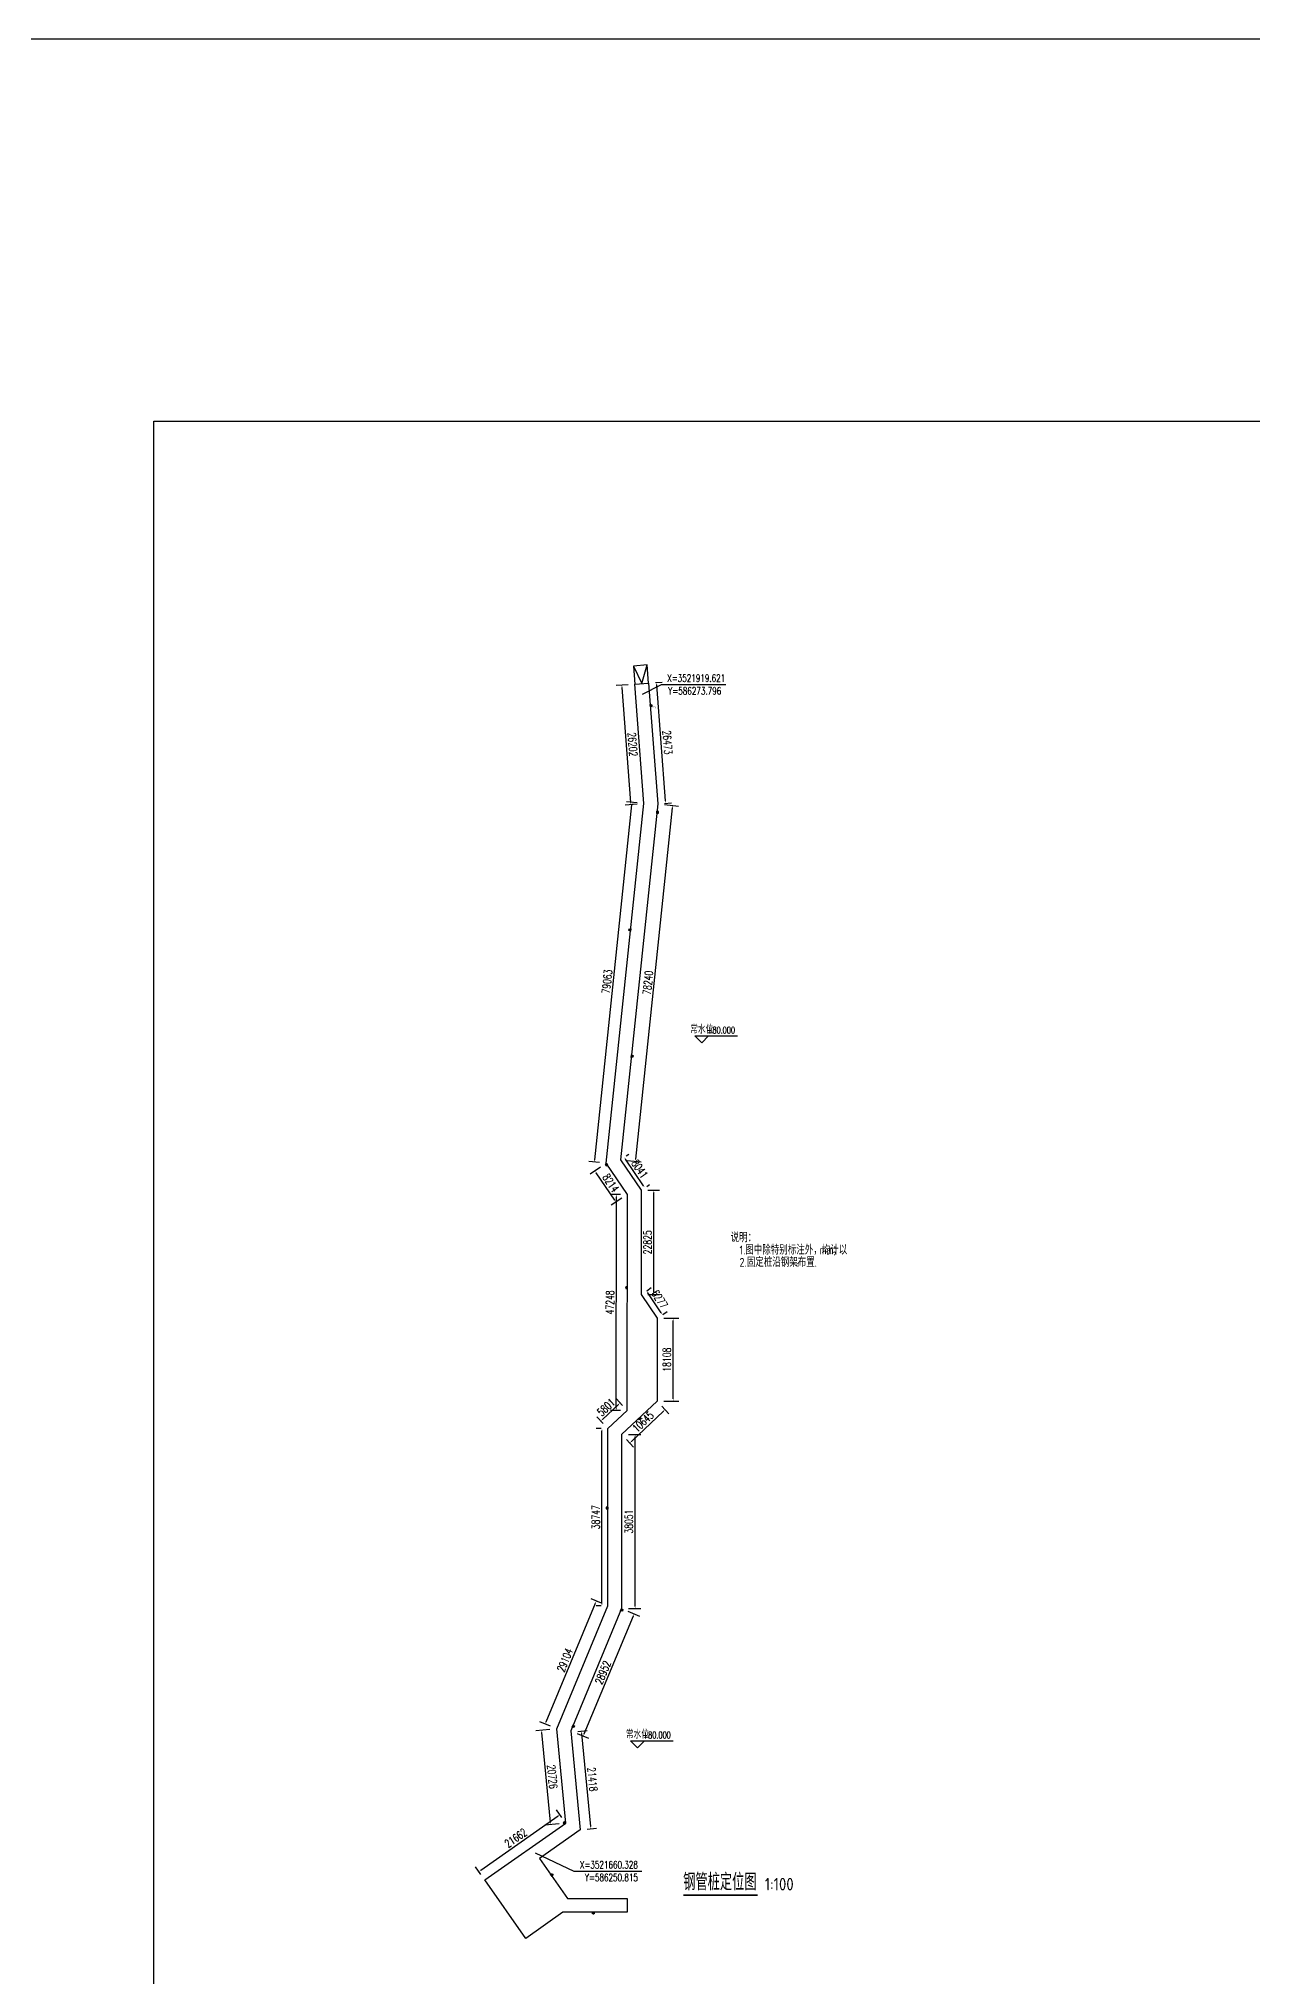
# Model space of a CAD drawing. Extents: x 833816 to 4746262, y -3629782 to -1973088.
# Drawn here: x 2404372 to 2669606, y -2396745 to -1973088 of the extents above; entities that cross this region are included whole.
import ezdxf

# ---------------------------------------------------------------- set-up
doc = ezdxf.new("R2010")
doc.units = 0
doc.header["$LTSCALE"] = 1000
doc.header["$MEASUREMENT"] = 0
doc.header["$PDMODE"] = 32
for name, color, linetype in [('DIM_COOR', 3, 'Continuous'), ('DIM_ELEV', 3, 'Continuous'), ('DIM_SYMB', 3, 'Continuous'), ('PUB_TEXT', 7, 'Continuous'), ('W-bridge approach引桥', 4, 'Continuous'), ('W-STEEL_FRAME钢架', 3, 'Continuous'), ('护桩器', 154, 'Continuous'), ('短销钉', 253, 'Continuous')]:
    doc.layers.add(name, color=color, linetype=linetype)
doc.styles.add('_TCH_DIM', font='SIMPLEX', dxfattribs={"bigfont": 'GBCBIG'})
doc.styles.get("Standard").update_dxf_attribs({"font": 'gbenor.shx', "bigfont": 'gbcbig.shx'})
doc.styles.add('STANDARD_T3', font='simplex.shx', dxfattribs={"width": 0.7, "bigfont": 'gbcbig.shx'})
doc.dimstyles.new('W&&500', dxfattribs={"dimtxt": 1750, "dimasz": 500, "dimexe": 1250, "dimexo": 1500, "dimgap": 500, "dimtad": 1, "dimdec": 0, "dimzin": 0, "dimdsep": 46, "dimtxsty": 'STANDARD_T3', "dimcen": 0.09, "dimclrd": 1, "dimclre": 1, "dimclrt": 7, "dimazin": 2, "dimtfac": 1, "dimtdec": 0, "dimtix": 1, "dimtmove": 2, "dimatfit": 3, "dimfxl": 100, "dimtolj": 1, "dimtzin": 0, "dimarcsym": 0})

# ---------------------------------------------------------------- blocks, each defined once
blk = doc.blocks.new('A$C212b26d5')
at = {"layer": '护桩器'}
for p, q in [((0, 60, 0), (560, 60, 0)), ((101, 150, 0), (9, 60, 0)), ((60, 0, 0), (500, 0, 0)), ((183, 224, 0), (114, 224, 0)), ((183, 215, 0), (114, 215, 0)), ((183, 161, 0), (114, 161, 0)), ((183, 151, 0), (114, 151, 0)), ((179, 227, 0), (156, 227, 0)), ((156, 227, 0), (156, 225, 0)), ((179, 225, 0), (156, 225, 0)), ((156, 150, 0), (179, 150, 0)), ((156, 150, 0), (156, 148, 0)), ((156, 148, 0), (179, 148, 0)), ((157, 216, 0), (157, 225, 0)), ((157, 216, 0), (178, 216, 0)), ((178, 158, 0), (157, 158, 0)), ((157, 158, 0), (157, 150, 0)), ((158, 238, 0), (162, 239, 0)), ((159, 239, 0), (158, 238, 0)), ((158, 230, 0), (158, 238, 0)), ((158, 230, 0), (158, 227, 0)), ((158, 230, 0), (159, 230, 0)), ((158, 147, 0), (158, 141, 0)), ((166, 147, 0), (158, 147, 0)), ((159, 140, 0), (158, 141, 0)), ((162, 140, 0), (158, 141, 0)), ((159, 239, 0), (159, 238, 0)), ((159, 238, 0), (164, 239, 0)), ((164, 239, 0), (159, 239, 0)), ((159, 230, 0), (159, 238, 0)), ((160, 230, 0), (159, 230, 0)), ((160, 141, 0), (159, 140, 0)), ((159, 140, 0), (162, 140, 0)), ((159, 140, 0), (159, 140, 0)), ((159, 140, 0), (159, 140, 0)), ((167, 230, 0), (160, 230, 0)), ((160, 147, 0), (160, 148, 0)), ((160, 147, 0), (160, 141, 0)), ((164, 140, 0), (160, 141, 0)), ((163, 244, 0), (162, 243, 0)), ((174, 243, 0), (162, 243, 0)), ((162, 233, 0), (162, 243, 0)), ((162, 216, 0), (162, 239, 0)), ((162, 239, 0), (166, 238, 0)), ((163, 238, 0), (162, 239, 0)), ((162, 230, 0), (162, 239, 0)), ((162, 239, 0), (174, 239, 0)), ((162, 227, 0), (162, 230, 0)), ((163, 230, 0), (162, 230, 0)), ((162, 227, 0), (162, 149, 0)), ((162, 225, 0), (162, 227, 0)), ((162, 149, 0), (162, 227, 0)), ((162, 226, 0), (162, 149, 0)), ((162, 225, 0), (162, 216, 0)), ((162, 224, 0), (162, 216, 0)), ((162, 215, 0), (162, 216, 0)), ((174, 206, 0), (162, 206, 0)), ((162, 158, 0), (162, 160, 0)), ((162, 151, 0), (162, 159, 0)), ((162, 158, 0), (162, 150, 0)), ((162, 148, 0), (162, 158, 0)), ((162, 150, 0), (162, 148, 0)), ((166, 141, 0), (162, 140, 0)), ((162, 140, 0), (171, 140, 0)), ((163, 244, 0), (172, 244, 0)), ((163, 244, 0), (163, 233, 0)), ((163, 239, 0), (163, 216, 0)), ((172, 238, 0), (163, 238, 0)), ((163, 238, 0), (163, 230, 0)), ((163, 230, 0), (172, 230, 0)), ((163, 216, 0), (163, 206, 0)), ((166, 242, 0), (164, 241, 0)), ((164, 241, 0), (164, 239, 0)), ((164, 239, 0), (166, 238, 0)), ((164, 239, 0), (169, 238, 0)), ((173, 239, 0), (164, 239, 0)), ((164, 140, 0), (169, 141, 0)), ((166, 241, 0), (166, 242, 0)), ((166, 242, 0), (170, 242, 0)), ((167, 240, 0), (166, 241, 0)), ((166, 239, 0), (167, 240, 0)), ((166, 238, 0), (166, 239, 0)), ((166, 238, 0), (171, 239, 0)), ((166, 238, 0), (170, 238, 0)), ((166, 230, 0), (166, 238, 0)), ((166, 141, 0), (166, 147, 0)), ((166, 147, 0), (177, 147, 0)), ((171, 140, 0), (166, 141, 0)), ((167, 227, 0), (167, 230, 0)), ((168, 230, 0), (167, 230, 0)), ((168, 240, 0), (169, 241, 0)), ((169, 239, 0), (168, 240, 0)), ((168, 236, 0), (168, 139, 0)), ((168, 227, 0), (168, 230, 0)), ((168, 230, 0), (168, 230, 0)), ((170, 230, 0), (168, 230, 0)), ((168, 216, 0), (168, 225, 0)), ((168, 224, 0), (168, 216, 0)), ((168, 151, 0), (168, 159, 0)), ((168, 150, 0), (168, 158, 0)), ((169, 241, 0), (171, 241, 0)), ((171, 239, 0), (169, 239, 0)), ((169, 238, 0), (173, 239, 0)), ((169, 230, 0), (169, 238, 0)), ((169, 147, 0), (169, 141, 0)), ((169, 141, 0), (173, 140, 0)), ((170, 230, 0), (177, 230, 0)), ((171, 241, 0), (171, 240, 0)), ((171, 240, 0), (171, 239, 0)), ((171, 239, 0), (176, 238, 0)), ((176, 141, 0), (171, 140, 0)), ((171, 140, 0), (176, 140, 0)), ((172, 244, 0), (174, 243, 0)), ((172, 233, 0), (172, 244, 0)), ((172, 216, 0), (172, 239, 0)), ((172, 238, 0), (174, 239, 0)), ((172, 238, 0), (172, 230, 0)), ((172, 230, 0), (174, 230, 0)), ((172, 206, 0), (172, 216, 0)), ((177, 239, 0), (173, 239, 0)), ((173, 239, 0), (177, 238, 0)), ((177, 141, 0), (173, 140, 0)), ((174, 233, 0), (174, 243, 0)), ((174, 216, 0), (174, 239, 0)), ((174, 230, 0), (174, 239, 0)), ((174, 227, 0), (174, 230, 0)), ((174, 227, 0), (174, 149, 0)), ((174, 225, 0), (174, 227, 0)), ((174, 149, 0), (174, 227, 0)), ((174, 226, 0), (174, 149, 0)), ((174, 225, 0), (174, 216, 0)), ((174, 215, 0), (174, 216, 0)), ((174, 158, 0), (174, 160, 0)), ((174, 158, 0), (174, 150, 0)), ((174, 148, 0), (174, 158, 0)), ((174, 150, 0), (174, 148, 0)), ((176, 238, 0), (177, 239, 0)), ((176, 230, 0), (176, 238, 0)), ((176, 147, 0), (176, 148, 0)), ((176, 147, 0), (176, 141, 0)), ((176, 140, 0), (176, 141, 0)), ((177, 141, 0), (176, 140, 0)), ((176, 140, 0), (176, 141, 0)), ((177, 238, 0), (177, 239, 0)), ((177, 230, 0), (177, 238, 0)), ((177, 230, 0), (178, 230, 0)), ((177, 230, 0), (177, 230, 0)), ((177, 147, 0), (177, 141, 0)), ((178, 230, 0), (178, 227, 0)), ((178, 216, 0), (178, 225, 0)), ((178, 158, 0), (178, 150, 0)), ((179, 225, 0), (179, 227, 0)), ((179, 148, 0), (179, 150, 0)), ((183, 224, 0), (183, 215, 0)), ((183, 151, 0), (183, 161, 0)), ((221, 300, 0), (329, 300, 0)), ((221, 75, 0), (329, 75, 0)), ((224, 305, 0), (225, 306, 0)), ((224, 305, 0), (224, 295, 0)), ((224, 305, 0), (234, 305, 0)), ((224, 295, 0), (225, 294, 0)), ((234, 295, 0), (224, 295, 0)), ((224, 80, 0), (225, 81, 0)), ((224, 70, 0), (224, 80, 0)), ((234, 80, 0), (224, 80, 0)), ((224, 70, 0), (225, 70, 0)), ((224, 70, 0), (234, 70, 0)), ((225, 294, 0), (225, 306, 0)), ((234, 306, 0), (225, 306, 0)), ((234, 294, 0), (225, 294, 0)), ((225, 81, 0), (225, 70, 0)), ((234, 81, 0), (225, 81, 0)), ((234, 70, 0), (225, 70, 0)), ((230, 310, 0), (229, 305, 0)), ((229, 309, 0), (230, 310, 0)), ((229, 309, 0), (230, 308, 0)), ((229, 304, 0), (229, 309, 0)), ((230, 308, 0), (229, 304, 0)), ((229, 305, 0), (229, 306, 0)), ((238, 306, 0), (229, 306, 0)), ((229, 306, 0), (229, 294, 0)), ((229, 305, 0), (230, 301, 0)), ((229, 295, 0), (229, 305, 0)), ((229, 305, 0), (237, 305, 0)), ((229, 304, 0), (230, 299, 0)), ((229, 294, 0), (229, 304, 0)), ((230, 301, 0), (229, 296, 0)), ((230, 299, 0), (229, 294, 0)), ((229, 296, 0), (230, 292, 0)), ((229, 295, 0), (229, 294, 0)), ((229, 295, 0), (237, 295, 0)), ((229, 291, 0), (229, 294, 0)), ((229, 294, 0), (230, 290, 0)), ((238, 294, 0), (229, 294, 0)), ((230, 292, 0), (229, 291, 0)), ((230, 290, 0), (229, 291, 0)), ((230, 85, 0), (229, 84, 0)), ((229, 81, 0), (230, 85, 0)), ((229, 79, 0), (230, 84, 0)), ((230, 84, 0), (229, 84, 0)), ((229, 84, 0), (229, 81, 0)), ((230, 76, 0), (229, 81, 0)), ((229, 81, 0), (229, 72, 0)), ((229, 80, 0), (229, 81, 0)), ((238, 81, 0), (229, 81, 0)), ((229, 70, 0), (229, 81, 0)), ((229, 80, 0), (229, 70, 0)), ((229, 80, 0), (237, 80, 0)), ((230, 74, 0), (229, 79, 0)), ((229, 72, 0), (230, 76, 0)), ((229, 70, 0), (230, 74, 0)), ((230, 67, 0), (229, 72, 0)), ((229, 72, 0), (229, 66, 0)), ((230, 66, 0), (229, 70, 0)), ((229, 70, 0), (229, 70, 0)), ((229, 70, 0), (237, 70, 0)), ((238, 70, 0), (229, 70, 0)), ((229, 66, 0), (230, 67, 0)), ((229, 66, 0), (230, 66, 0)), ((238, 310, 0), (230, 310, 0)), ((238, 308, 0), (230, 308, 0)), ((238, 301, 0), (230, 301, 0)), ((238, 299, 0), (230, 299, 0)), ((238, 292, 0), (230, 292, 0)), ((238, 290, 0), (230, 290, 0)), ((238, 85, 0), (230, 85, 0)), ((238, 84, 0), (230, 84, 0)), ((238, 76, 0), (230, 76, 0)), ((238, 74, 0), (230, 74, 0)), ((238, 67, 0), (230, 67, 0)), ((238, 66, 0), (230, 66, 0)), ((237, 305, 0), (238, 306, 0)), ((237, 305, 0), (237, 295, 0)), ((237, 295, 0), (238, 294, 0)), ((237, 80, 0), (238, 81, 0)), ((237, 70, 0), (237, 80, 0)), ((237, 70, 0), (238, 70, 0)), ((238, 310, 0), (241, 310, 0)), ((238, 310, 0), (238, 291, 0)), ((238, 310, 0), (238, 308, 0)), ((238, 308, 0), (238, 308, 0)), ((241, 306, 0), (238, 306, 0)), ((241, 294, 0), (238, 294, 0)), ((238, 290, 0), (238, 291, 0)), ((238, 290, 0), (241, 290, 0)), ((238, 290, 0), (238, 290, 0)), ((238, 85, 0), (241, 85, 0)), ((238, 85, 0), (238, 85, 0)), ((238, 85, 0), (238, 84, 0)), ((238, 65, 0), (238, 84, 0)), ((241, 81, 0), (238, 81, 0)), ((241, 69, 0), (238, 69, 0)), ((238, 68, 0), (238, 67, 0)), ((238, 65, 0), (238, 67, 0)), ((238, 65, 0), (241, 65, 0)), ((240, 294, 0), (318, 294, 0)), ((318, 294, 0), (240, 294, 0)), ((240, 81, 0), (318, 81, 0)), ((318, 81, 0), (240, 81, 0)), ((241, 288, 0), (241, 312, 0)), ((241, 312, 0), (243, 312, 0)), ((243, 306, 0), (241, 306, 0)), ((243, 294, 0), (241, 294, 0)), ((243, 288, 0), (241, 288, 0)), ((241, 87, 0), (241, 64, 0)), ((243, 87, 0), (241, 87, 0)), ((243, 82, 0), (241, 82, 0)), ((243, 69, 0), (241, 69, 0)), ((241, 64, 0), (243, 64, 0)), ((242, 306, 0), (318, 306, 0)), ((242, 294, 0), (318, 294, 0)), ((242, 81, 0), (318, 81, 0)), ((242, 69, 0), (318, 69, 0)), ((243, 285, 0), (243, 354, 0)), ((243, 288, 0), (243, 312, 0)), ((251, 311, 0), (243, 311, 0)), ((243, 306, 0), (252, 306, 0)), ((243, 306, 0), (251, 306, 0)), ((243, 300, 0), (252, 300, 0)), ((251, 300, 0), (243, 300, 0)), ((243, 294, 0), (251, 294, 0)), ((251, 289, 0), (243, 289, 0)), ((243, 285, 0), (253, 285, 0)), ((243, 90, 0), (253, 90, 0)), ((243, 90, 0), (243, 21, 0)), ((243, 87, 0), (243, 64, 0)), ((251, 86, 0), (243, 86, 0)), ((243, 81, 0), (251, 81, 0)), ((243, 75, 0), (252, 75, 0)), ((251, 75, 0), (243, 75, 0)), ((243, 69, 0), (252, 69, 0)), ((243, 69, 0), (251, 69, 0)), ((251, 64, 0), (243, 64, 0)), ((251, 311, 0), (251, 289, 0)), ((251, 305, 0), (262, 305, 0)), ((262, 295, 0), (251, 295, 0)), ((253, 294, 0), (251, 294, 0)), ((251, 64, 0), (251, 86, 0)), ((253, 81, 0), (251, 81, 0)), ((262, 80, 0), (251, 80, 0)), ((251, 70, 0), (262, 70, 0)), ((253, 285, 0), (253, 354, 0)), ((253, 90, 0), (253, 21, 0)), ((262, 294, 0), (262, 306, 0)), ((262, 81, 0), (262, 70, 0)), ((307, 285, 0), (307, 354, 0)), ((317, 285, 0), (307, 285, 0)), ((317, 90, 0), (307, 90, 0)), ((307, 90, 0), (307, 21, 0)), ((317, 306, 0), (308, 306, 0)), ((317, 300, 0), (308, 300, 0)), ((310, 294, 0), (308, 294, 0)), ((310, 81, 0), (308, 81, 0)), ((317, 75, 0), (308, 75, 0)), ((317, 69, 0), (308, 69, 0)), ((310, 289, 0), (310, 311, 0)), ((310, 311, 0), (318, 311, 0)), ((310, 306, 0), (318, 306, 0)), ((318, 300, 0), (310, 300, 0)), ((310, 294, 0), (318, 294, 0)), ((320, 294, 0), (310, 294, 0)), ((310, 289, 0), (318, 289, 0)), ((310, 86, 0), (310, 64, 0)), ((310, 86, 0), (318, 86, 0)), ((310, 81, 0), (318, 81, 0)), ((320, 81, 0), (310, 81, 0)), ((318, 75, 0), (310, 75, 0)), ((310, 69, 0), (318, 69, 0)), ((310, 64, 0), (318, 64, 0)), ((317, 285, 0), (317, 354, 0)), ((317, 90, 0), (317, 21, 0)), ((318, 312, 0), (318, 288, 0)), ((318, 312, 0), (320, 312, 0)), ((318, 306, 0), (320, 306, 0)), ((318, 294, 0), (320, 294, 0)), ((320, 288, 0), (318, 288, 0)), ((318, 64, 0), (318, 87, 0)), ((320, 87, 0), (318, 87, 0)), ((318, 82, 0), (320, 82, 0)), ((318, 69, 0), (320, 69, 0)), ((318, 64, 0), (320, 64, 0)), ((320, 312, 0), (320, 288, 0)), ((320, 309, 0), (326, 309, 0)), ((320, 301, 0), (320, 309, 0)), ((320, 308, 0), (326, 308, 0)), ((320, 308, 0), (320, 308, 0)), ((326, 301, 0), (320, 301, 0)), ((320, 301, 0), (320, 291, 0)), ((320, 298, 0), (326, 298, 0)), ((320, 292, 0), (320, 292, 0)), ((320, 292, 0), (326, 292, 0)), ((320, 291, 0), (326, 291, 0)), ((320, 64, 0), (320, 87, 0)), ((320, 74, 0), (320, 84, 0)), ((320, 84, 0), (320, 84, 0)), ((320, 84, 0), (326, 84, 0)), ((320, 83, 0), (326, 83, 0)), ((320, 77, 0), (326, 77, 0)), ((326, 74, 0), (320, 74, 0)), ((320, 74, 0), (320, 66, 0)), ((320, 67, 0), (326, 67, 0)), ((320, 67, 0), (320, 67, 0)), ((320, 66, 0), (326, 66, 0)), ((327, 309, 0), (326, 309, 0)), ((327, 305, 0), (326, 309, 0)), ((327, 303, 0), (326, 308, 0)), ((326, 308, 0), (327, 308, 0)), ((326, 301, 0), (327, 305, 0)), ((327, 303, 0), (326, 298, 0)), ((327, 296, 0), (326, 301, 0)), ((326, 298, 0), (327, 295, 0)), ((326, 292, 0), (327, 296, 0)), ((326, 291, 0), (327, 295, 0)), ((327, 291, 0), (326, 292, 0)), ((326, 291, 0), (327, 291, 0)), ((327, 84, 0), (326, 83, 0)), ((326, 84, 0), (327, 84, 0)), ((326, 84, 0), (327, 80, 0)), ((326, 83, 0), (327, 79, 0)), ((326, 77, 0), (327, 80, 0)), ((327, 79, 0), (326, 74, 0)), ((327, 72, 0), (326, 77, 0)), ((326, 74, 0), (327, 70, 0)), ((327, 72, 0), (326, 67, 0)), ((327, 70, 0), (326, 66, 0)), ((326, 67, 0), (327, 67, 0)), ((327, 66, 0), (326, 66, 0)), ((327, 308, 0), (327, 309, 0)), ((327, 308, 0), (327, 309, 0)), ((327, 308, 0), (327, 305, 0)), ((327, 305, 0), (327, 296, 0)), ((327, 296, 0), (327, 291, 0)), ((327, 291, 0), (327, 291, 0)), ((327, 79, 0), (327, 84, 0)), ((327, 84, 0), (327, 84, 0)), ((327, 70, 0), (327, 79, 0)), ((327, 67, 0), (327, 70, 0)), ((327, 67, 0), (327, 66, 0)), ((327, 67, 0), (327, 66, 0)), ((377, 224, 0), (377, 215, 0)), ((377, 224, 0), (446, 224, 0)), ((377, 215, 0), (446, 215, 0)), ((377, 151, 0), (377, 161, 0)), ((377, 161, 0), (446, 161, 0)), ((377, 151, 0), (446, 151, 0)), ((381, 227, 0), (404, 227, 0)), ((381, 225, 0), (381, 227, 0)), ((381, 225, 0), (404, 225, 0)), ((404, 150, 0), (381, 150, 0)), ((381, 148, 0), (381, 150, 0)), ((404, 148, 0), (381, 148, 0)), ((382, 230, 0), (382, 227, 0)), ((383, 230, 0), (382, 230, 0)), ((382, 216, 0), (382, 225, 0)), ((403, 216, 0), (382, 216, 0)), ((382, 158, 0), (403, 158, 0)), ((382, 158, 0), (382, 150, 0)), ((384, 238, 0), (383, 239, 0)), ((383, 238, 0), (383, 239, 0)), ((383, 239, 0), (387, 239, 0)), ((387, 239, 0), (383, 238, 0)), ((383, 230, 0), (383, 238, 0)), ((390, 230, 0), (383, 230, 0)), ((383, 230, 0), (383, 230, 0)), ((394, 147, 0), (383, 147, 0)), ((383, 147, 0), (383, 141, 0)), ((383, 141, 0), (384, 140, 0)), ((383, 141, 0), (387, 140, 0)), ((389, 239, 0), (384, 238, 0)), ((384, 230, 0), (384, 238, 0)), ((384, 147, 0), (384, 148, 0)), ((384, 147, 0), (384, 141, 0)), ((384, 140, 0), (384, 141, 0)), ((384, 141, 0), (389, 140, 0)), ((384, 140, 0), (384, 141, 0)), ((389, 140, 0), (384, 140, 0)), ((388, 244, 0), (386, 243, 0)), ((386, 243, 0), (398, 243, 0)), ((386, 233, 0), (386, 243, 0)), ((386, 216, 0), (386, 239, 0)), ((388, 238, 0), (386, 239, 0)), ((386, 230, 0), (386, 239, 0)), ((398, 239, 0), (386, 239, 0)), ((386, 227, 0), (386, 230, 0)), ((388, 230, 0), (386, 230, 0)), ((386, 227, 0), (386, 149, 0)), ((386, 225, 0), (386, 227, 0)), ((386, 149, 0), (386, 227, 0)), ((386, 226, 0), (386, 149, 0)), ((386, 225, 0), (386, 216, 0)), ((386, 215, 0), (386, 216, 0)), ((386, 206, 0), (398, 206, 0)), ((386, 158, 0), (386, 160, 0)), ((386, 158, 0), (386, 150, 0)), ((386, 148, 0), (386, 158, 0)), ((386, 150, 0), (386, 148, 0)), ((391, 238, 0), (387, 239, 0)), ((387, 239, 0), (396, 239, 0)), ((391, 141, 0), (387, 140, 0)), ((397, 244, 0), (388, 244, 0)), ((388, 233, 0), (388, 244, 0)), ((388, 216, 0), (388, 239, 0)), ((388, 238, 0), (397, 238, 0)), ((388, 238, 0), (388, 230, 0)), ((397, 230, 0), (388, 230, 0)), ((388, 206, 0), (388, 216, 0)), ((391, 241, 0), (389, 241, 0)), ((389, 241, 0), (389, 240, 0)), ((389, 240, 0), (389, 239, 0)), ((389, 239, 0), (391, 239, 0)), ((394, 238, 0), (389, 239, 0)), ((389, 140, 0), (394, 141, 0)), ((398, 140, 0), (389, 140, 0)), ((394, 242, 0), (390, 242, 0)), ((394, 238, 0), (390, 238, 0)), ((390, 230, 0), (392, 230, 0)), ((392, 240, 0), (391, 241, 0)), ((391, 239, 0), (392, 240, 0)), ((396, 239, 0), (391, 238, 0)), ((391, 230, 0), (391, 238, 0)), ((391, 147, 0), (391, 141, 0)), ((396, 140, 0), (391, 141, 0)), ((392, 236, 0), (392, 139, 0)), ((392, 227, 0), (392, 230, 0)), ((392, 230, 0), (392, 230, 0)), ((392, 230, 0), (393, 230, 0)), ((392, 216, 0), (392, 225, 0)), ((392, 224, 0), (392, 216, 0)), ((392, 151, 0), (392, 159, 0)), ((392, 150, 0), (392, 158, 0)), ((393, 240, 0), (394, 241, 0)), ((394, 239, 0), (393, 240, 0)), ((393, 227, 0), (393, 230, 0)), ((393, 230, 0), (400, 230, 0)), ((394, 241, 0), (394, 242, 0)), ((394, 242, 0), (396, 241, 0)), ((396, 239, 0), (394, 238, 0)), ((394, 238, 0), (394, 239, 0)), ((398, 239, 0), (394, 238, 0)), ((394, 230, 0), (394, 238, 0)), ((394, 141, 0), (394, 147, 0)), ((394, 147, 0), (402, 147, 0)), ((394, 141, 0), (398, 140, 0)), ((396, 241, 0), (396, 239, 0)), ((401, 238, 0), (396, 239, 0)), ((396, 239, 0), (401, 239, 0)), ((396, 140, 0), (400, 141, 0)), ((397, 244, 0), (398, 243, 0)), ((397, 244, 0), (397, 233, 0)), ((397, 239, 0), (397, 216, 0)), ((397, 238, 0), (398, 239, 0)), ((397, 238, 0), (397, 230, 0)), ((397, 230, 0), (398, 230, 0)), ((397, 216, 0), (397, 206, 0)), ((398, 233, 0), (398, 243, 0)), ((398, 216, 0), (398, 239, 0)), ((402, 238, 0), (398, 239, 0)), ((398, 230, 0), (398, 239, 0)), ((398, 227, 0), (398, 230, 0)), ((398, 227, 0), (398, 149, 0)), ((398, 225, 0), (398, 227, 0)), ((398, 149, 0), (398, 227, 0)), ((398, 226, 0), (398, 149, 0)), ((398, 225, 0), (398, 216, 0)), ((398, 224, 0), (398, 216, 0)), ((398, 215, 0), (398, 216, 0)), ((398, 158, 0), (398, 160, 0)), ((398, 151, 0), (398, 159, 0)), ((398, 158, 0), (398, 150, 0)), ((398, 148, 0), (398, 158, 0)), ((398, 150, 0), (398, 148, 0)), ((398, 140, 0), (402, 141, 0)), ((401, 140, 0), (398, 140, 0)), ((400, 230, 0), (401, 230, 0)), ((400, 147, 0), (400, 148, 0)), ((400, 147, 0), (400, 141, 0)), ((400, 141, 0), (401, 140, 0)), ((401, 239, 0), (401, 238, 0)), ((401, 239, 0), (402, 238, 0)), ((401, 230, 0), (401, 238, 0)), ((402, 230, 0), (401, 230, 0)), ((401, 140, 0), (402, 141, 0)), ((401, 140, 0), (401, 140, 0)), ((401, 140, 0), (401, 140, 0)), ((402, 230, 0), (402, 238, 0)), ((402, 230, 0), (402, 227, 0)), ((402, 147, 0), (402, 141, 0)), ((403, 216, 0), (403, 225, 0)), ((403, 158, 0), (403, 150, 0)), ((404, 227, 0), (404, 225, 0)), ((404, 150, 0), (404, 148, 0)), ((459, 150, 0), (551, 60, 0))]:
    blk.add_line(p, q, dxfattribs=at)
at = {"layer": '护桩器', "elevation": 0}
for points in [[(0, 60), (560, 60), (560, 0), (0, 0)], [(460, 60), (100, 60), (100, 360), (460, 360)], [(193, 213), (143, 213), (143, 163), (193, 163)], [(400, 60), (160, 60), (160, 300), (400, 300)], [(255, 275), (255, 325), (305, 325), (305, 275)], [(255, 100), (255, 50), (305, 50), (305, 100)], [(367, 213), (417, 213), (417, 163), (367, 163)]]:
    blk.add_lwpolyline(points, close=True, dxfattribs=at)
at = {"layer": '护桩器'}
blk.add_circle((280, 188, 0), 82.5, dxfattribs=at)
blk = doc.blocks.new('*D322')
at = {"color": 1, "lineweight": -2, "transparency": 16777216}
for p, q in [((2500964, -2373563), (2517878, -2361696)), ((2518717, -2362022), (2517569, -2360386)), ((2500985, -2374463), (2499837, -2372827))]:
    blk.add_line(p, q, dxfattribs=at)
at = {"color": 1, "transparency": 16777216}
for points in [[(2517830, -2361628), (2517926, -2361764), (2518287, -2361409)], [(2500916, -2373495), (2501012, -2373632), (2500555, -2373850)]]:
    blk.add_solid(points, dxfattribs=at)
at = {"layer": 'Defpoints', "color": 0, "transparency": 16777216}
for p in [(2518287, -2361409), (2519579, -2363250), (2501846, -2375691)]:
    blk.add_point(p, dxfattribs=at)
at = {"color": 7, "transparency": 16777216, "insert": (2508631, -2366504), "char_height": 1750, "attachment_point": 5, "rotation": 35.05408, "style": 'STANDARD_T3'}
blk.add_mtext('\\A1;21662', dxfattribs=at)
blk = doc.blocks.new('*D323')
at = {"color": 1, "lineweight": -2, "transparency": 16777216}
for p, q in [((2522168, -2343239), (2524242, -2343039)), ((2525007, -2363980), (2523046, -2343657)), ((2524226, -2364558), (2526300, -2364357))]:
    blk.add_line(p, q, dxfattribs=at)
at = {"color": 1, "transparency": 16777216}
for points in [[(2523129, -2343649), (2522963, -2343665), (2522998, -2343159)], [(2525090, -2363972), (2524925, -2363988), (2525055, -2364477)]]:
    blk.add_solid(points, dxfattribs=at)
at = {"layer": 'Defpoints', "color": 0, "transparency": 16777216}
for p in [(2520675, -2343383), (2522998, -2343159), (2522733, -2364702)]:
    blk.add_point(p, dxfattribs=at)
at = {"color": 7, "transparency": 16777216, "insert": (2525395, -2353686), "char_height": 1750, "attachment_point": 5, "rotation": 275.51358, "style": 'STANDARD_T3'}
blk.add_mtext('\\A1;21418', dxfattribs=at)
blk = doc.blocks.new('*D324')
at = {"color": 1, "lineweight": -2, "transparency": 16777216}
for p, q in [((2537260, -2246835), (2538244, -2246175)), ((2540424, -2251669), (2537484, -2247287)), ((2540758, -2252048), (2541741, -2251388))]:
    blk.add_line(p, q, dxfattribs=at)
at = {"color": 1, "transparency": 16777216}
for points in [[(2537553, -2247241), (2537415, -2247333), (2537205, -2246872)], [(2540493, -2251623), (2540355, -2251716), (2540703, -2252084)]]:
    blk.add_solid(points, dxfattribs=at)
at = {"layer": 'Defpoints', "color": 0, "transparency": 16777216}
for p in [(2536015, -2247671), (2537205, -2246872), (2539512, -2252883)]:
    blk.add_point(p, dxfattribs=at)
at = {"color": 7, "transparency": 16777216, "insert": (2540096, -2248712), "char_height": 1750, "attachment_point": 5, "rotation": 303.85799, "style": 'STANDARD_T3'}
blk.add_mtext('\\A1;6277', dxfattribs=at)
blk = doc.blocks.new('*D325')
at = {"color": 1, "lineweight": -2, "transparency": 16777216}
for p, q in [((2516094, -2342764), (2513008, -2343062)), ((2516195, -2363074), (2514300, -2343440)), ((2518086, -2363394), (2514999, -2363692))]:
    blk.add_line(p, q, dxfattribs=at)
at = {"color": 1, "transparency": 16777216}
for points in [[(2514383, -2343432), (2514217, -2343448), (2514252, -2342942)], [(2516278, -2363066), (2516112, -2363082), (2516243, -2363572)]]:
    blk.add_solid(points, dxfattribs=at)
at = {"layer": 'Defpoints', "color": 0, "transparency": 16777216}
for p in [(2517587, -2342620), (2514252, -2342942), (2519579, -2363250)]:
    blk.add_point(p, dxfattribs=at)
at = {"color": 7, "transparency": 16777216, "insert": (2516616, -2353125), "char_height": 1750, "attachment_point": 5, "rotation": 275.51358, "style": 'STANDARD_T3'}
blk.add_mtext('\\A1;20726', dxfattribs=at)
blk = doc.blocks.new('*D326')
at = {"color": 1, "lineweight": -2, "transparency": 16777216}
for p, q in [((2515257, -2341108), (2526061, -2315164)), ((2527392, -2315176), (2525099, -2314222)), ((2516203, -2342043), (2513911, -2341089))]:
    blk.add_line(p, q, dxfattribs=at)
at = {"color": 1, "transparency": 16777216}
for points in [[(2525984, -2315132), (2526138, -2315196), (2526253, -2314702)], [(2515180, -2341076), (2515334, -2341140), (2515065, -2341569)]]:
    blk.add_solid(points, dxfattribs=at)
at = {"layer": 'Defpoints', "color": 0, "transparency": 16777216}
for p in [(2526253, -2314702), (2528776, -2315753), (2517587, -2342620)]:
    blk.add_point(p, dxfattribs=at)
at = {"color": 7, "transparency": 16777216, "insert": (2519390, -2327607), "char_height": 1750, "attachment_point": 5, "rotation": 67.39065, "style": 'STANDARD_T3'}
blk.add_mtext('\\A1;29104', dxfattribs=at)
blk = doc.blocks.new('*D327')
at = {"color": 1, "lineweight": -2, "transparency": 16777216}
for p, q in [((2533161, -2316929), (2535677, -2317977)), ((2523584, -2343762), (2534330, -2317958)), ((2522030, -2343656), (2524546, -2344704))]:
    blk.add_line(p, q, dxfattribs=at)
at = {"color": 1, "transparency": 16777216}
for points in [[(2534254, -2317926), (2534407, -2317990), (2534523, -2317496)], [(2523507, -2343730), (2523661, -2343794), (2523392, -2344224)]]:
    blk.add_solid(points, dxfattribs=at)
at = {"layer": 'Defpoints', "color": 0, "transparency": 16777216}
for p in [(2531776, -2316353), (2534523, -2317496), (2520646, -2343080)]:
    blk.add_point(p, dxfattribs=at)
at = {"color": 7, "transparency": 16777216, "insert": (2527688, -2330331), "char_height": 1750, "attachment_point": 5, "rotation": 67.39065, "style": 'STANDARD_T3'}
blk.add_mtext('\\A1;28952', dxfattribs=at)
blk = doc.blocks.new('*D328')
at = {"color": 1, "lineweight": -2, "transparency": 16777216}
for p, q in [((2533278, -2278302), (2535968, -2278302)), ((2534716, -2315853), (2534718, -2278802)), ((2533276, -2316353), (2535966, -2316353))]:
    blk.add_line(p, q, dxfattribs=at)
at = {"color": 1, "transparency": 16777216}
for points in [[(2534635, -2278802), (2534801, -2278802), (2534718, -2278302)], [(2534633, -2315853), (2534800, -2315853), (2534716, -2316353)]]:
    blk.add_solid(points, dxfattribs=at)
at = {"layer": 'Defpoints', "color": 0, "transparency": 16777216}
for p in [(2531778, -2278302), (2534718, -2278302), (2531776, -2316353)]:
    blk.add_point(p, dxfattribs=at)
at = {"color": 7, "transparency": 16777216, "insert": (2533342, -2297327), "char_height": 1750, "attachment_point": 5, "rotation": 89.99753, "style": 'STANDARD_T3'}
blk.add_mtext('\\A1;38051', dxfattribs=at)
blk = doc.blocks.new('*D329')
at = {"color": 1, "lineweight": -2, "transparency": 16777216}
for p, q in [((2527278, -2277006), (2526226, -2277006)), ((2527474, -2315253), (2527476, -2277506)), ((2527276, -2315753), (2526224, -2315753))]:
    blk.add_line(p, q, dxfattribs=at)
at = {"color": 1, "transparency": 16777216}
for points in [[(2527393, -2277506), (2527559, -2277506), (2527476, -2277006)], [(2527391, -2315253), (2527558, -2315253), (2527474, -2315753)]]:
    blk.add_solid(points, dxfattribs=at)
at = {"layer": 'Defpoints', "color": 0, "transparency": 16777216}
for p in [(2527476, -2277006), (2528778, -2277006), (2528776, -2315753)]:
    blk.add_point(p, dxfattribs=at)
at = {"color": 7, "transparency": 16777216, "insert": (2526100, -2296379), "char_height": 1750, "attachment_point": 5, "rotation": 89.99753, "style": 'STANDARD_T3'}
blk.add_mtext('\\A1;38747', dxfattribs=at)
blk = doc.blocks.new('*D330')
at = {"color": 1, "lineweight": -2, "transparency": 16777216}
for p, q in [((2533900, -2279814), (2540900, -2273179)), ((2540536, -2272068), (2542123, -2273743)), ((2532810, -2279391), (2534397, -2281065))]:
    blk.add_line(p, q, dxfattribs=at)
at = {"color": 1, "transparency": 16777216}
for points in [[(2540843, -2273119), (2540958, -2273240), (2541263, -2272835)], [(2533843, -2279754), (2533958, -2279875), (2533537, -2280158)]]:
    blk.add_solid(points, dxfattribs=at)
at = {"layer": 'Defpoints', "color": 0, "transparency": 16777216}
for p in [(2539504, -2270979), (2541263, -2272835), (2531778, -2278302)]:
    blk.add_point(p, dxfattribs=at)
at = {"color": 7, "transparency": 16777216, "insert": (2536455, -2275499), "char_height": 1750, "attachment_point": 5, "rotation": 43.46534, "style": 'STANDARD_T3'}
blk.add_mtext('\\A1;10645', dxfattribs=at)
blk = doc.blocks.new('*D331')
at = {"color": 1, "lineweight": -2, "transparency": 16777216}
for p, q in [((2531974, -2271938), (2530571, -2270448)), ((2527750, -2275913), (2526347, -2274423)), ((2527568, -2274991), (2531064, -2271701))]:
    blk.add_line(p, q, dxfattribs=at)
at = {"color": 1, "transparency": 16777216}
for points in [[(2527511, -2274930), (2527625, -2275052), (2527204, -2275334)], [(2531007, -2271640), (2531121, -2271761), (2531428, -2271358)]]:
    blk.add_solid(points, dxfattribs=at)
at = {"layer": 'Defpoints', "color": 0, "transparency": 16777216}
for p in [(2531428, -2271358), (2533002, -2273030), (2528778, -2277006)]:
    blk.add_point(p, dxfattribs=at)
at = {"color": 7, "transparency": 16777216, "insert": (2528374, -2272344), "char_height": 1750, "attachment_point": 5, "rotation": 43.2668, "style": 'STANDARD_T3'}
blk.add_mtext('\\A1;5801', dxfattribs=at)
blk = doc.blocks.new('*D332')
at = {"color": 1, "lineweight": -2, "transparency": 16777216}
for p, q in [((2541004, -2252871), (2544289, -2252871)), ((2543039, -2270479), (2543039, -2253371)), ((2541004, -2270979), (2544289, -2270979))]:
    blk.add_line(p, q, dxfattribs=at)
at = {"color": 1, "transparency": 16777216}
for points in [[(2542955, -2253371), (2543122, -2253371), (2543039, -2252871)], [(2542955, -2270479), (2543122, -2270479), (2543039, -2270979)]]:
    blk.add_solid(points, dxfattribs=at)
at = {"layer": 'Defpoints', "color": 0, "transparency": 16777216}
for p in [(2539504, -2252871), (2543039, -2252871), (2539504, -2270979)]:
    blk.add_point(p, dxfattribs=at)
at = {"color": 7, "transparency": 16777216, "insert": (2541664, -2261925), "char_height": 1750, "attachment_point": 5, "rotation": 90, "style": 'STANDARD_T3'}
blk.add_mtext('\\A1;18108', dxfattribs=at)
blk = doc.blocks.new('*D333')
at = {"color": 1, "lineweight": -2, "transparency": 16777216}
for p, q in [((2531526, -2225781), (2529366, -2225780)), ((2530592, -2272529), (2530616, -2226280)), ((2531502, -2273029), (2529342, -2273028))]:
    blk.add_line(p, q, dxfattribs=at)
at = {"color": 1, "transparency": 16777216}
for points in [[(2530532, -2226280), (2530699, -2226280), (2530616, -2225780)], [(2530509, -2272529), (2530675, -2272529), (2530592, -2273029)]]:
    blk.add_solid(points, dxfattribs=at)
at = {"layer": 'Defpoints', "color": 0, "transparency": 16777216}
for p in [(2530616, -2225780), (2533026, -2225781), (2533002, -2273030)]:
    blk.add_point(p, dxfattribs=at)
at = {"color": 7, "transparency": 16777216, "insert": (2529229, -2249404), "char_height": 1750, "attachment_point": 5, "rotation": 89.97046, "style": 'STANDARD_T3'}
blk.add_mtext('\\A1;47248', dxfattribs=at)
blk = doc.blocks.new('*D334')
at = {"color": 1, "lineweight": -2, "transparency": 16777216}
for p, q in [((2537515, -2224846), (2540067, -2224846)), ((2538817, -2247171), (2538817, -2225346)), ((2537515, -2247671), (2540067, -2247671))]:
    blk.add_line(p, q, dxfattribs=at)
at = {"color": 1, "transparency": 16777216}
for points in [[(2538734, -2225346), (2538900, -2225346), (2538817, -2224846)], [(2538734, -2247171), (2538900, -2247171), (2538817, -2247671)]]:
    blk.add_solid(points, dxfattribs=at)
at = {"layer": 'Defpoints', "color": 0, "transparency": 16777216}
for p in [(2536015, -2224846), (2538817, -2224846), (2536015, -2247671)]:
    blk.add_point(p, dxfattribs=at)
at = {"color": 7, "transparency": 16777216, "insert": (2537442, -2236258), "char_height": 1750, "attachment_point": 5, "rotation": 90, "style": 'STANDARD_T3'}
blk.add_mtext('\\A1;22825', dxfattribs=at)
blk = doc.blocks.new('*D335')
at = {"color": 1, "lineweight": -2, "transparency": 16777216}
for p, q in [((2536545, -2223909), (2532601, -2218076)), ((2532765, -2217362), (2533356, -2216962)), ((2537269, -2224023), (2537860, -2223623))]:
    blk.add_line(p, q, dxfattribs=at)
at = {"color": 1, "transparency": 16777216}
for points in [[(2532670, -2218030), (2532532, -2218123), (2532321, -2217662)], [(2536614, -2223862), (2536476, -2223956), (2536825, -2224323)]]:
    blk.add_solid(points, dxfattribs=at)
at = {"layer": 'Defpoints', "color": 0, "transparency": 16777216}
for p in [(2531522, -2218202), (2532321, -2217662), (2536027, -2224863)]:
    blk.add_point(p, dxfattribs=at)
at = {"color": 7, "transparency": 16777216, "insert": (2535712, -2220222), "char_height": 1750, "attachment_point": 5, "rotation": 304.06778, "style": 'STANDARD_T3'}
blk.add_mtext('\\A1;8041', dxfattribs=at)
blk = doc.blocks.new('*D336')
at = {"color": 1, "lineweight": -2, "transparency": 16777216}
for p, q in [((2527182, -2219818), (2524911, -2221354)), ((2530267, -2227044), (2526226, -2221068)), ((2531784, -2226622), (2529512, -2228158))]:
    blk.add_line(p, q, dxfattribs=at)
at = {"color": 1, "transparency": 16777216}
for points in [[(2526295, -2221021), (2526157, -2221114), (2525946, -2220654)], [(2530336, -2226997), (2530198, -2227090), (2530547, -2227458)]]:
    blk.add_solid(points, dxfattribs=at)
at = {"layer": 'Defpoints', "color": 0, "transparency": 16777216}
for p in [(2528425, -2218977), (2525946, -2220654), (2533026, -2225781)]:
    blk.add_point(p, dxfattribs=at)
at = {"color": 7, "transparency": 16777216, "insert": (2529386, -2223285), "char_height": 1750, "attachment_point": 5, "rotation": 304.06778, "style": 'STANDARD_T3'}
blk.add_mtext('\\A1;8214', dxfattribs=at)
blk = doc.blocks.new('*D337')
at = {"color": 1, "lineweight": -2, "transparency": 16777216}
for p, q in [((2534871, -2218049), (2542901, -2141228)), ((2541148, -2140542), (2544196, -2140860)), ((2533014, -2218358), (2536062, -2218677))]:
    blk.add_line(p, q, dxfattribs=at)
at = {"color": 1, "transparency": 16777216}
for points in [[(2542818, -2141219), (2542983, -2141236), (2542953, -2140731)], [(2534788, -2218041), (2534953, -2218058), (2534819, -2218547)]]:
    blk.add_solid(points, dxfattribs=at)
at = {"layer": 'Defpoints', "color": 0, "transparency": 16777216}
for p in [(2539656, -2140386), (2542953, -2140731), (2531522, -2218202)]:
    blk.add_point(p, dxfattribs=at)
at = {"color": 7, "transparency": 16777216, "insert": (2537518, -2179496), "char_height": 1750, "attachment_point": 5, "rotation": 84.03262, "style": 'STANDARD_T3'}
blk.add_mtext('\\A1;78240', dxfattribs=at)
blk = doc.blocks.new('*D338')
at = {"color": 1, "lineweight": -2, "transparency": 16777216}
for p, q in [((2525903, -2218211), (2534019, -2140571)), ((2535153, -2140187), (2532827, -2139944)), ((2526933, -2218821), (2524608, -2218578))]:
    blk.add_line(p, q, dxfattribs=at)
at = {"color": 1, "transparency": 16777216}
for points in [[(2533936, -2140562), (2534102, -2140580), (2534071, -2140074)], [(2525820, -2218202), (2525986, -2218220), (2525851, -2218708)]]:
    blk.add_solid(points, dxfattribs=at)
at = {"layer": 'Defpoints', "color": 0, "transparency": 16777216}
for p in [(2534071, -2140074), (2536644, -2140343), (2528425, -2218977)]:
    blk.add_point(p, dxfattribs=at)
at = {"color": 7, "transparency": 16777216, "insert": (2528593, -2179248), "char_height": 1750, "attachment_point": 5, "rotation": 84.03262, "style": 'STANDARD_T3'}
blk.add_mtext('\\A1;79063', dxfattribs=at)
blk = doc.blocks.new('*D339')
at = {"color": 1, "lineweight": -2, "transparency": 16777216}
for p, q in [((2539154, -2113876), (2540665, -2113761)), ((2541379, -2139754), (2539456, -2114354)), ((2541152, -2140273), (2542663, -2140158))]:
    blk.add_line(p, q, dxfattribs=at)
at = {"color": 1, "transparency": 16777216}
for points in [[(2539540, -2114348), (2539373, -2114361), (2539419, -2113856)], [(2541462, -2139748), (2541296, -2139760), (2541416, -2140253)]]:
    blk.add_solid(points, dxfattribs=at)
at = {"layer": 'Defpoints', "color": 0, "transparency": 16777216}
for p in [(2537659, -2113989), (2539419, -2113856), (2539656, -2140386)]:
    blk.add_point(p, dxfattribs=at)
at = {"color": 7, "transparency": 16777216, "insert": (2541789, -2126950), "char_height": 1750, "attachment_point": 5, "rotation": 274.32759, "style": 'STANDARD_T3'}
blk.add_mtext('\\A1;26473', dxfattribs=at)
blk = doc.blocks.new('*D340')
at = {"color": 1, "lineweight": -2, "transparency": 16777216}
for p, q in [((2533172, -2114328), (2530574, -2114525)), ((2533760, -2140060), (2531858, -2114929)), ((2535149, -2140456), (2532551, -2140653))]:
    blk.add_line(p, q, dxfattribs=at)
at = {"color": 1, "transparency": 16777216}
for points in [[(2531941, -2114923), (2531775, -2114936), (2531820, -2114431)], [(2533843, -2140053), (2533677, -2140066), (2533797, -2140558)]]:
    blk.add_solid(points, dxfattribs=at)
at = {"layer": 'Defpoints', "color": 0, "transparency": 16777216}
for p in [(2531820, -2114431), (2534667, -2114215), (2536644, -2140343)]:
    blk.add_point(p, dxfattribs=at)
at = {"color": 7, "transparency": 16777216, "insert": (2534180, -2127391), "char_height": 1750, "attachment_point": 5, "rotation": 274.32759, "style": 'STANDARD_T3'}
blk.add_mtext('\\A1;26202', dxfattribs=at)

msp = doc.modelspace()

# ---------------------------------------------------------------- linework, layer by layer
for points in [[(1669774, -1973087.8), (4746262.2, -1973087.8), (4746262.2, -3629782), (1669774, -3629782)], [(2429488.8, -2056727.9), (3067675.9, -2056727.9), (3067675.9, -2573506.2), (2429488.8, -2573506.2)]]:
    msp.add_lwpolyline(points, close=True)
at = {"layer": 'DIM_COOR', "color": 3}
for p, q in [((2536339.6, -2116423.4), (2540468, -2114291.4)), ((2540468, -2114291.4), (2554564.5, -2114291.4)), ((2512896.1, -2369731.6), (2521299.6, -2373758.1)), ((2521299.6, -2373758.1), (2536182.6, -2373758.1))]:
    msp.add_line(p, q, dxfattribs=at)
at = {"layer": 'DIM_ELEV'}
for p, q in [((2549293, -2192626.1), (2547793, -2191126.1)), ((2547793, -2191126.1), (2557093, -2191126.1)), ((2549293, -2192626.1), (2550793, -2191126.1)), ((2535236.6, -2346777.8), (2533736.6, -2345277.8)), ((2533736.6, -2345277.8), (2543036.6, -2345277.8)), ((2535236.6, -2346777.8), (2536736.6, -2345277.8))]:
    msp.add_line(p, q, dxfattribs=at)
at = {"layer": 'DIM_SYMB', "const_width": 385}
msp.add_lwpolyline([(2545223.4, -2378992.1), (2561516.2, -2378992.1)], dxfattribs=at)
at = {"layer": 'W-bridge approach引桥'}
msp.add_lwpolyline([(2534365.5, -2110245.3), (2534667.3, -2114233.9), (2537654.2, -2113988.9), (2537352.4, -2110000.3)], close=True, dxfattribs=at)
msp.add_lwpolyline([(2534365.5, -2110245.3), (2536163, -2114102.1), (2537352.4, -2110000.3)], dxfattribs=at)
at = {"layer": 'W-STEEL_FRAME钢架'}
for p, q in [((2534667.3, -2114215.3), (2537658.7, -2113988.9)), ((2510806.1, -2388461.6), (2501846.2, -2375691.2))]:
    msp.add_line(p, q, dxfattribs=at)
for points in [[(2537658.7, -2113988.9), (2539656.3, -2140386), (2531522.3, -2218202.1), (2536026.6, -2224863), (2536014.8, -2247670.6), (2539512.1, -2252883.3), (2539503.8, -2270979.1), (2531777.9, -2278301.8), (2531776.2, -2316352.7), (2520645.7, -2343079.8), (2522732.8, -2364701.6), (2513801.9, -2370967.7), (2519968.9, -2379757.2)], [(2501846.2, -2375691.2), (2519578.7, -2363249.8), (2517587.4, -2342620.1), (2528776.3, -2315752.9), (2528777.9, -2277005.6), (2533001.8, -2273029.9), (2533026.1, -2225781.5), (2528424.9, -2218977.3), (2536644.5, -2140342.9), (2534667.3, -2114215.3)], [(2532968.9, -2379757.2), (2532968.9, -2382757.2), (2518936.4, -2382757.2), (2510806.1, -2388461.6)], [(2519968.7, -2379744.1), (2532968.9, -2379744.1)]]:
    msp.add_lwpolyline(points, dxfattribs=at)

# ---------------------------------------------------------------- block references
at = {"layer": '短销钉'}
for p, rotation in [((2538009.5, -2118632.9, 0), 274.4542189931234), ((2533728.2, -2168242.4, 0), 84.03261922364547), ((2533918.6, -2195292.6, 0), 264.0326192238087), ((2535790.5, -2274502.8, 0), 223.4653382451508), ((2531775.1, -2316355.4, 0), 247.3906525854329), ((2521183.9, -2341787.4, 0), 247.3906525854293), ((2516249.5, -2374458.6, 0), 305.2014179784193), ((2525897.1, -2382757.2, 0), 179.9999999999813)]:
    msp.add_blockref('A$C212b26d5', p, dxfattribs=dict(at, rotation=rotation))
at = {"layer": '短销钉', "xscale": -1}
for p, rotation in [((2539435, -2142503.3, 0), 264.3713004716802), ((2528424.9, -2218977.3, 0), 124.0677789176808), ((2533014.7, -2245897.8, 0), 90.00247458073082), ((2528777.1, -2294084.8, 0), 89.99752541938503), ((2519578.7, -2363249.8), 35.0557342745972)]:
    msp.add_blockref('A$C212b26d5', p, dxfattribs=dict(at, rotation=rotation))

# ---------------------------------------------------------------- texts
at = {"layer": 'PUB_TEXT', "color": 7, "style": '_TCH_DIM', "width": 0.705882}
for s, height, p in [('X=3521919.621', 1636.25, (2541749.5, -2113713.9)), ('Y=586273.796', 1636.25, (2541969.5, -2116505.1)), ('+80.000', 1487.5, (2550443, -2190601.1)), ('+80.000', 1487.5, (2536386.6, -2344752.8)), ('X=3521660.328', 1636.25, (2522652.6, -2373180.6)), ('Y=586250.815', 1636.25, (2523752.6, -2375971.9))]:
    msp.add_text(s, height=height, dxfattribs=at).set_placement(p)
at = {"layer": 'PUB_TEXT', "color": 2}
msp.add_text('Z13', height=350, dxfattribs=at).set_placement((2538501.1, -2119505.9))
at = {"layer": 'PUB_TEXT', "color": 7, "style": '_TCH_DIM'}
for p in [(2546756.8, -2190601.1), (2532700.4, -2344752.8)]:
    msp.add_text('常水位', height=1687.94, dxfattribs=at).set_placement(p)
at = {"layer": 'PUB_TEXT'}
for s, height, p in [('说明：', 1856.74, (2555600.7, -2236219.6)), ('图中除特别标注外，均计以', 1856.738, (2558809, -2238914.6)), ('1.', 1925, (2557525.7, -2238914.6)), ('2.', 1925, (2557525.7, -2241609.6)), ('固定桩沿钢架布置.', 1856.74, (2559129.9, -2241609.6)), ('。', 1856.7, (2569930.8, -2241609.6)), ('mm', 1925, (2575028.2, -2238914.6)), ('；', 1856.7, (2577915.7, -2238914.6))]:
    msp.add_text(s, height=height, dxfattribs=at).set_placement(p)
at = {"layer": 'PUB_TEXT', "color": 7}
for s, height, p in [('钢管桩定位图', 3713.48, (2545223.4, -2377976.4)), ('1:100', 2750, (2563056.2, -2377976.4))]:
    msp.add_text(s, height=height, dxfattribs=at).set_placement(p)

# ---------------------------------------------------------------- dimensions: what is measured, and where the dimension line sits
at = {"color": 5}
for p1, p2, distance, picture, middle in [((2539656.3, -2140386), (2537658.7, -2113988.9), -1765.1, '*D339', (2541788.6, -2126950.5)), ((2536644.5, -2140342.9), (2534667.3, -2114215.3), 2855.2, '*D340', (2534179.9, -2127390.8)), ((2528424.9, -2218977.3), (2536644.5, -2140342.9), 2587.8, '*D338', (2528593.3, -2179248.1)), ((2531522.3, -2218202.1), (2539656.3, -2140386), -3314.2, '*D337', (2537518, -2179495.6)), ((2533026.1, -2225781.5), (2528424.9, -2218977.3), 2992.5, '*D336', (2529385.6, -2223285.5)), ((2536026.6, -2224863), (2531522.3, -2218202.1), -963.8, '*D335', (2535711.9, -2220222.4)), ((2533001.8, -2273029.9), (2533026.1, -2225781.5), 2410.1, '*D333', (2529228.9, -2249403.7)), ((2536014.8, -2247670.6), (2536014.8, -2224845.7), -2802.2, '*D334', (2537442, -2236258.1)), ((2539503.8, -2270979.1), (2539503.8, -2252871), -3534.8, '*D332', (2541663.6, -2261925)), ((2528777.9, -2277005.6), (2533001.8, -2273029.9), 2296.3, '*D331', (2528373.6, -2272344.5)), ((2531777.9, -2278301.8), (2539503.8, -2270979.1), -2557.8, '*D330', (2536454.5, -2275498.9)), ((2528776.3, -2315752.9), (2528777.9, -2277005.6), 1302, '*D329', (2526100.1, -2296379.2)), ((2531776.2, -2316352.7), (2531777.9, -2278301.8), -2940.2, '*D328', (2533342.2, -2297327.3)), ((2520645.7, -2343079.8), (2531776.2, -2316352.7), -2975.1, '*D327', (2527688.1, -2330331.4))]:
    dim = msp.add_aligned_dim(p1=p1, p2=p2, distance=distance, dimstyle='W&&500', dxfattribs=at)
    dim.commit()
    dim.dimension.update_dxf_attribs({"geometry": picture, "text_midpoint": middle})
for p1, p2, distance, picture, middle in [((2539512.1, -2252883.3), (2536014.8, -2247670.6), -1433.8, '*D324', (2540095.9, -2248712.1)), ((2517587.4, -2342620.1), (2528776.3, -2315752.9), 2732.9, '*D326', (2519389.6, -2327607.3)), ((2519578.7, -2363249.8), (2517587.4, -2342620.1), 3350.9, '*D325', (2516616.3, -2353124.8)), ((2522732.8, -2364701.6), (2520675, -2343383), -2333.5, '*D323', (2525395.2, -2353686)), ((2501846.2, -2375691.2), (2519578.7, -2363249.8), 2248.6, '*D322', (2508631.3, -2366504.2))]:
    dim = msp.add_aligned_dim(p1=p1, p2=p2, distance=distance, dimstyle='W&&500')
    dim.commit()
    dim.dimension.update_dxf_attribs({"geometry": picture, "text_midpoint": middle})

doc.saveas('drawing.dxf')
